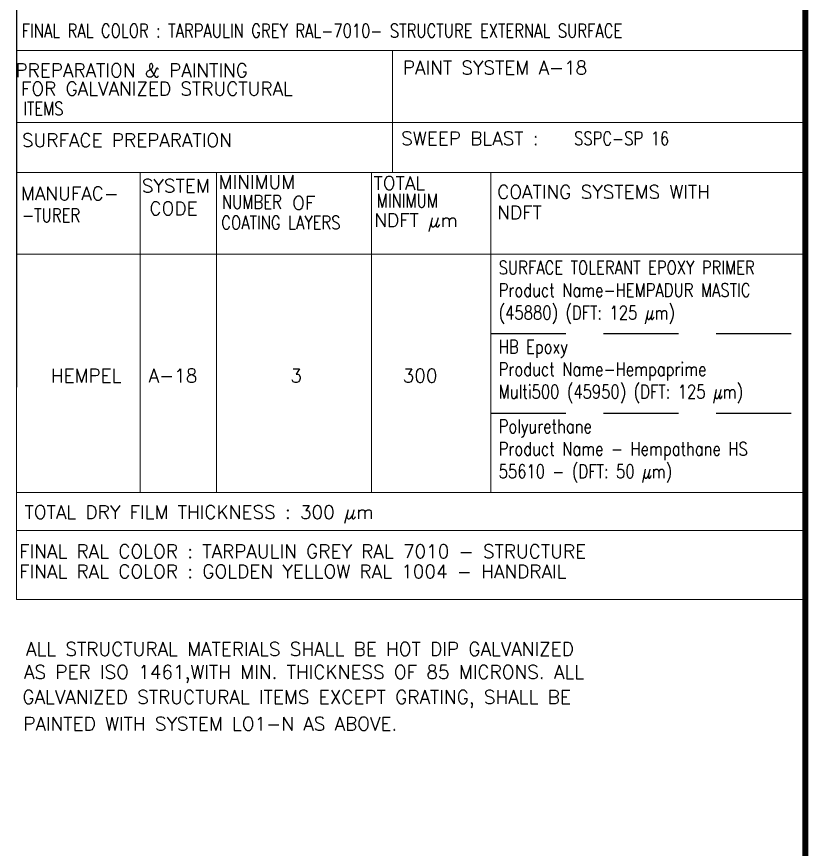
# Model space of a CAD drawing. Header units: inches. Extents: x -23478 to -9690, y -25762 to 11324.
# Drawn here: x -18616 to -17567, y 8364 to 9472 of the extents above; entities that cross this region are included whole.
import ezdxf
from ezdxf.enums import TextEntityAlignment as Align

# ---------------------------------------------------------------- set-up
doc = ezdxf.new("R2010")
doc.units = ezdxf.units.IN
doc.header["$LTSCALE"] = 200
doc.header["$MEASUREMENT"] = 0
doc.linetypes.add('DASHED', pattern=[0.75, 0.5, -0.25])
for name, color, linetype in [('BORDER1', 3, 'Continuous'), ('BORDER2', 7, 'Continuous'), ('DIMENSION', 8, 'Continuous'), ('text', 3, 'Continuous')]:
    doc.layers.add(name, color=color, linetype=linetype)
doc.layers.add('OBJECT', color=7, linetype='Continuous', lineweight=18)
doc.styles.add('ROMANC', font='ROMANC', dxfattribs={"height": 5})
doc.styles.add('ROMANS', font='romans.shx', dxfattribs={"width": 0.85})
doc.styles.add('ROMANT', font='romant.shx')
doc.styles.add('RS', font='ROMANS.shx', dxfattribs={"width": 0.8})
doc.styles.get("Standard").update_dxf_attribs({"font": 'romans.shx'})

# ---------------------------------------------------------------- blocks, each defined once
blk = doc.blocks.new('*U44')
at = {"layer": 'BORDER1', "color": 154, "true_color": 0x1859a9, "const_width": 1}
blk.add_lwpolyline([(656, 0), (656, 564)], dxfattribs=at)
at = {"layer": 'BORDER2', "flags": 8}
for tag, height, style, p in [('REV-B', 2.7, 'ROMANS', (662.76, 125.68)), ('REV-A', 2.7, 'ROMANS', (662.76, 118.68)), ('RE-B', 7, 'ROMANT', (745.34, 6.15))]:
    blk.add_attdef(tag, text='', height=height, dxfattribs=dict(at, style=style)).set_placement(p, align=Align.CENTER)
at = {"layer": 'BORDER2', "style": 'ROMANS', "width": 4.59626}
for tag, p, p2 in [('DATE-B', (668.47, 125.68), (681.47, 125.68)), ('DATE-A', (668.47, 118.68), (681.47, 118.68))]:
    blk.add_attdef(tag, text='', height=2.7, dxfattribs=at).set_placement(p, p2, align=Align.FIT)
at = {"layer": 'BORDER2'}
for tag, height, style, p in [('DRN-B', 2.7, 'ROMANS', (689.55, 125.68)), ('CHD-B', 2.7, 'ROMANS', (701.61, 125.68)), ('APD-B', 2.7, 'ROMANS', (713.32, 125.68)), ('DRN-A', 2.7, 'ROMANS', (689.55, 118.68)), ('CHD-A', 2.7, 'ROMANS', (701.61, 118.68)), ('APD-A', 2.7, 'ROMANS', (713.32, 118.68)), ('CONS_CONT_VEND', 3.5, 'ROMANC', (726, 61.94))]:
    blk.add_attdef(tag, text='', height=height, dxfattribs=dict(at, style=style)).set_placement(p, align=Align.CENTER)
at = {"layer": 'BORDER2', "style": 'ROMANS', "width": 0.8}
for tag, p, height in [('1:X', (670.77, 103.49), 3), ('LOC', (709.61, 103.49), 3), ('PROJ_NO', (774.84, 103.49), 3), ('CONS_DRG_NO', (681.74, 53.26), 2.5)]:
    blk.add_attdef(tag, p, '', height=height, dxfattribs=at)
at = {"layer": 'BORDER2', "lineweight": 30, "width": 0.8, "flags": 104}
for tag, p in [('COMMENTS-B', (719.88, 127.5)), ('COMMENTS-A', (719.88, 120.5))]:
    blk.add_attdef(tag, text='', height=2.2, dxfattribs=at).set_placement(p, align=Align.MIDDLE_LEFT)
at = {"layer": 'BORDER2', "style": 'ROMANS', "width": 0.8}
for tag, p in [('PROJECT_TITLE_1', (726, 45.91)), ('PROJECT_TITLE_2', (726, 40.58))]:
    blk.add_attdef(tag, text='', height=3.5, dxfattribs=at).set_placement(p, align=Align.MIDDLE)
at = {"layer": 'BORDER2', "style": 'ROMANT', "width": 0.8}
for tag, p in [('DRG_TITLE_1', (726, 29.73)), ('DRG_TITLE_2', (726, 23.03)), ('DRG_TITLE_3', (726, 16.33))]:
    blk.add_attdef(tag, text='', height=4, dxfattribs=at).set_placement(p, align=Align.CENTER)
at = {"layer": 'BORDER2', "style": 'ROMANT'}
for tag, p in [('AR', (668.95, 6.15)), ('PA', (683.03, 6.15)), ('DC', (697.09, 6.15)), ('TS', (775.94, 6.15))]:
    blk.add_attdef(tag, p, '', height=7, dxfattribs=at)
for tag, p in [('SRNO', (736.79, 6.15)), ('SH', (771.83, 6.2))]:
    blk.add_attdef(tag, text='', height=7, dxfattribs=at).set_placement(p, align=Align.RIGHT)
at = {"layer": 'BORDER2', "style": 'ROMANS', "flags": 2}
blk.add_attdef('TB_VERSION', text='', height=2, dxfattribs=at).set_placement((1, -1), align=Align.TOP_LEFT)

msp = doc.modelspace()

# ---------------------------------------------------------------- linework, layer by layer
at = {"layer": 'DIMENSION', "color": 7, "linetype": 'DASHED'}
for p, q in [((-17985.74, 9050.24, 0.14), (-17567.09, 9050.24, -1.29)), ((-17985.74, 8944.56, 0.33), (-17567.09, 8944.56, -1.1))]:
    msp.add_line(p, q, dxfattribs=at)
at = {"layer": 'OBJECT', "color": 252, "lineweight": 15}
msp.add_line((-18616.4, 8978.82, -0.6), (-18616.46, 11204.14, 0), dxfattribs=at)
at = {"layer": 'OBJECT', "color": 1, "lineweight": 15}
for p, q in [((-18616.46, 8696.23), (-18616.46, 11204.03)), ((-18616.46, 9426.92), (-17567.09, 9426.93, -1.3)), ((-18616.46, 9331.15, -0.15), (-17567.09, 9331.15, -0.15)), ((-18616.46, 9264.7, -0.15), (-17567.09, 9264.7, -0.15)), ((-18452.04, 9264.7, -0.15), (-18452.04, 8838.87, 0.63)), ((-18350.45, 9264.7, -0.15), (-18350.45, 8838.87, 0.53)), ((-18144.21, 9264.7, -0.15), (-18144.21, 8838.87, 0.33)), ((-17985.74, 9264.7, -0.15), (-17985.74, 8838.87, 0.22)), ((-18616.46, 9155.92, -0.3), (-17567.09, 9155.92, -0.3)), ((-18616.46, 8838.87, -0.9), (-17567.09, 8838.87, -0.9)), ((-18616.46, 8788.44, -0.75), (-17567.07, 8788.44, -0.75)), ((-18616.46, 8696.23), (-17567.09, 8696.23, -1.14))]:
    msp.add_line(p, q, dxfattribs=at)
at = {"layer": 'text', "color": 1, "lineweight": 15}
for p, q in [((-17567.09, 9434.35, -1.42), (-17567.09, 11204.03, 0)), ((-17567.09, 8696.23, -1.14), (-17567.09, 11204.03, 0)), ((-17567.09, 8759.32, -2.84), (-17567.09, 9436.52, -2.84)), ((-18116.5, 9264.7, -0.15), (-18116.5, 9426.92, -31.6))]:
    msp.add_line(p, q, dxfattribs=at)

# ---------------------------------------------------------------- block references
at = {"layer": 'BORDER1', "lineweight": 9, "xscale": 8.000000000000005, "yscale": 8.000000000000005, "zscale": 8.000000000000005}
msp.add_blockref('*U44', (-22815.09, 6692.03), dxfattribs=at)

# ---------------------------------------------------------------- texts
at = {"layer": 'OBJECT', "color": 3, "lineweight": 15, "style": 'RS'}
for s, p in [(' PREPARATION & PAINTING', (-18630.43, 9391.69, -0.15)), ('PAINT SYSTEM A-18', (-18102.67, 9395.26, -0.62)), ('FOR GALVANIZED STRUCTURAL ', (-18610.78, 9367.25, -0.15)), ('SURFACE PREPARATION', (-18609.42, 9298.66, -0.3)), ('SWEEP BLAST :', (-18104.85, 9301.01, -0.3)), ('SYSTEM', (-18449.93, 9237.93, -0.15)), ('MINIMUM ', (-18347.79, 9243.16, -0.15)), ('TOTAL ', (-18141.58, 9241.56, -0.15)), ('MANUFAC-', (-18610.71, 9227.78, -0.15)), ('COATING SYSTEMS WITH', (-17977.15, 9229.88, -0.15)), ('OF ', (-18249.84, 9215.31, -0.15)), ('CODE', (-18439.79, 9207.84, -0.15)), ('NDFT', (-17977.15, 9202.42, -0.15)), ('NDFT µm', (-18140.67, 9192.24, -0.15)), ('HEMPEL', (-18571.1, 8985.32, -0.3)), ('A-18', (-18440.84, 8985.32, -0.3)), ('3', (-18252.26, 8985.32, -0.3)), ('300', (-18102.81, 8985.32, -0.3)), ('TOTAL DRY FILM THICKNESS : 300 µm ', (-18605.92, 8803.68, -44.99)), ('FINAL RAL COLOR : TARPAULIN GREY RAL 7010 - STRUCTURE', (-18613.18, 8751.45, -44.99)), ('FINAL RAL COLOR : GOLDEN YELLOW RAL 1004 - HANDRAIL', (-18613.18, 8724.73, -44.99)), ('ALL STRUCTURAL MATERIALS SHALL BE HOT DIP GALVANIZED ', (-18604.09, 8621.52, -44.24)), ('AS PER ISO 1461,WITH MIN. THICKNESS OF 85 MICRONS. ALL  ', (-18606.7, 8590.88, -44.24)), ('GALVANIZED STRUCTURAL ITEMS EXCEPT GRATING, SHALL BE ', (-18608.87, 8557.67, -44.24)), ('PAINTED WITH SYSTEM LO1-N AS ABOVE.', (-18607.66, 8522.05, -44.24))]:
    msp.add_text(s, height=18, dxfattribs=at).set_placement(p)
at = {"layer": 'OBJECT', "color": 3, "linetype": 'DASHED', "char_height": 18, "attachment_point": 1, "style": 'RS'}
for s, insert, width in [('FINAL RAL COLOR : TARPAULIN GREY RAL-7010- STRUCTURE EXTERNAL SURFACE ', (-18609.86, 9462.33, -43.92), 1012.1786), ('SSPC-SP 16', (-17874.79, 9319.01, -0.3), 206.7429), ('SURFACE TOLERANT EPOXY PRIMER \\PProduct Name-HEMPADUR MASTIC\\P(45880) (DFT: 125 µm)', (-17975.15, 9147.19, -0.22), 551.6807), ('HB Epoxy \\PProduct Name-Hempaprime \\PMulti500 (45950) (DFT: 125 µm)', (-17975.15, 9041.91, -0.22), 423.4593), ('Polyurethane \\PProduct Name - Hempathane HS 55610 - (DFT: 50 µm)', (-17975.15, 8935.95, -0.22), 375.5829)]:
    msp.add_mtext(s, dxfattribs=dict(at, insert=insert, width=width))
at = {"layer": 'OBJECT', "color": 3, "lineweight": 15, "char_height": 18, "attachment_point": 1, "style": 'RS'}
for s, insert, width in [('ITEMS', (-18607.81, 9358.8), 269.3452), ('NUMBER', (-18343.36, 9234.33, -0.15), 394.3452), ('MINIMUM', (-18137.42, 9236.14, -0.15), 400.2976), ('-TURER', (-18609.17, 9216.79, -0.15), 313.9881), ('COATING LAYERS', (-18344.23, 9207.09, -0.15), 793.1548)]:
    msp.add_mtext(s, dxfattribs=dict(at, insert=insert, width=width))

doc.saveas('drawing.dxf')
